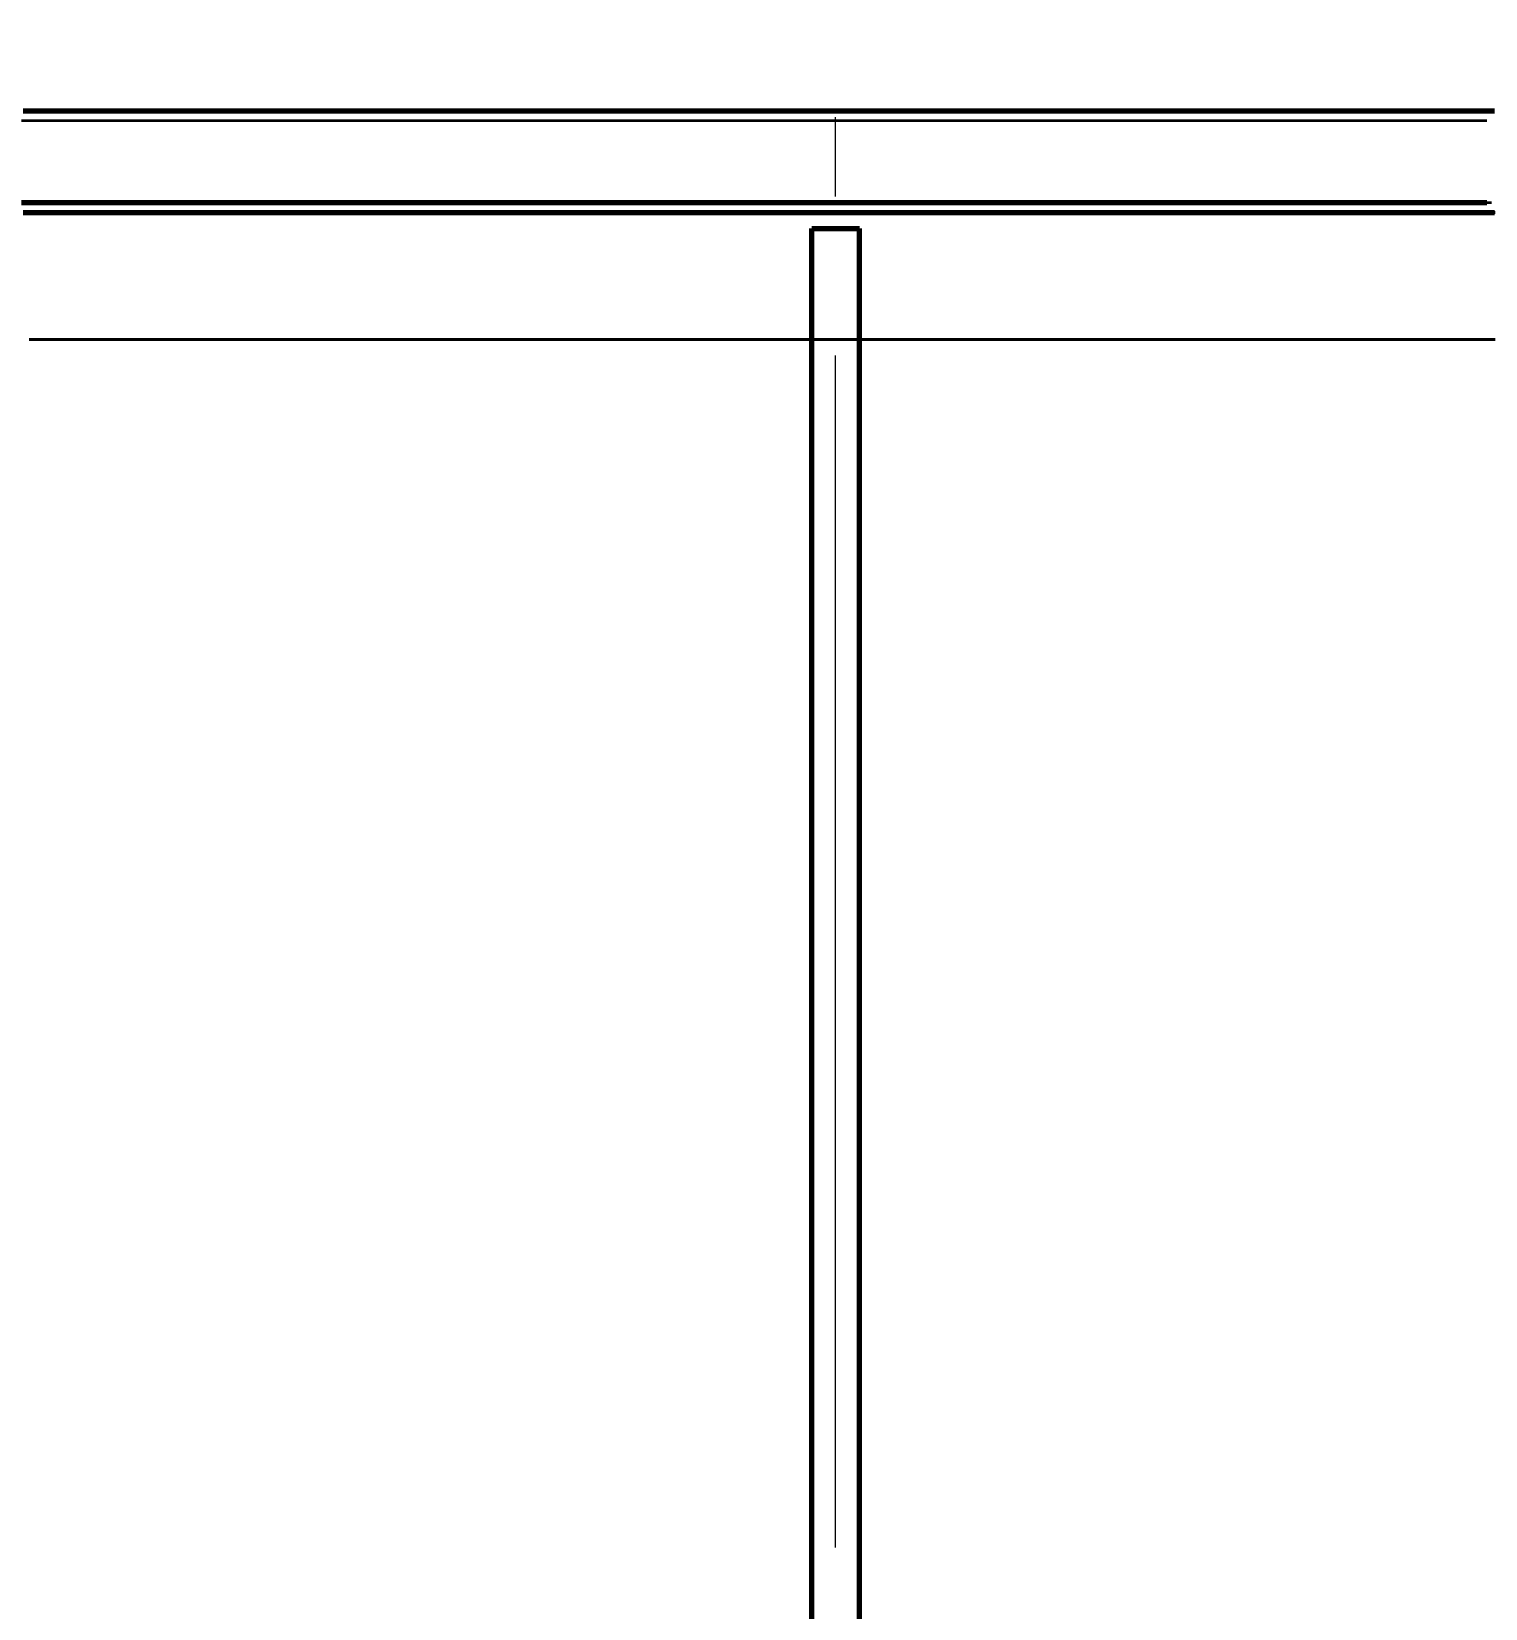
# Model space of a CAD drawing. Header units: millimetres. Extents: x 0 to 1554, y 0 to 420.
# Drawn here: x 112.3 to 130.61, y 273.3 to 293.14 of the extents above; entities that cross this region are included whole.
import ezdxf

# ---------------------------------------------------------------- set-up
doc = ezdxf.new("R2010")
doc.units = ezdxf.units.MM
doc.linetypes.add('IRAM-E-TRAZOS', pattern=[5, 4, -1])
doc.linetypes.add('IRAM-F-TRAZO-PUNTO', pattern=[20, 15, -2, 1, -2])
for name, color, linetype, lineweight in [('01-VISIBLE', 7, 'CONTINUOUS', 70), ('02-OCULTA', 4, 'IRAM-E-TRAZOS', 35), ('03-EJE', 1, 'IRAM-F-TRAZO-PUNTO', 18), ('04-COTA', 3, 'CONTINUOUS', 18)]:
    doc.layers.add(name, color=color, linetype=linetype, lineweight=lineweight)
doc.styles.add('ISO3098', font='isocpeur.ttf')
doc.dimstyles.new('FLAMA-IRAM', dxfattribs={"dimtxt": 3.5, "dimasz": 3.5, "dimexe": 2, "dimexo": 1.5, "dimgap": 1, "dimtad": 1, "dimdec": 1, "dimtxsty": 'ISO3098', "dimblk": 'IRAM_FLECHA', "dimblk1": 'IRAM_FLECHA', "dimblk2": 'IRAM_FLECHA', "dimcen": 2.5, "dimclrd": 256, "dimclre": 256, "dimclrt": 256, "dimazin": 3, "dimtfac": 1, "dimtmove": 0, "dimatfit": 3, "dimlwd": 18, "dimlwe": 18})

# ---------------------------------------------------------------- blocks, each defined once
blk = doc.blocks.new('IRAM_FLECHA')
blk.add_solid([(0, 0), (-1, 0.125), (-1, -0.125)])

msp = doc.modelspace()

# ---------------------------------------------------------------- linework, layer by layer
at = {"layer": '01-VISIBLE'}
for p, q in [((122.125, 192.465), (122.125, 290.665)), ((122.125, 290.665), (122.725, 290.665)), ((122.725, 192.465), (122.725, 290.665))]:
    msp.add_line(p, q, dxfattribs=at)
for points in [[(112.195, 292.145), (112.333, 292.145), (112.471, 292.145), (112.609, 292.145), (112.748, 292.145), (112.886, 292.145), (113.024, 292.145), (113.162, 292.145), (113.3, 292.145), (113.439, 292.145), (113.577, 292.145), (113.715, 292.145), (113.854, 292.145), (113.992, 292.145), (114.13, 292.145), (114.268, 292.145), (114.407, 292.145), (114.545, 292.145), (114.683, 292.145), (114.821, 292.145), (114.96, 292.145), (115.098, 292.145), (115.236, 292.145), (115.374, 292.145), (115.513, 292.145), (115.651, 292.145), (115.789, 292.145), (115.927, 292.145), (116.066, 292.145), (116.204, 292.145), (116.342, 292.145), (116.48, 292.145), (116.619, 292.145), (116.757, 292.145), (116.895, 292.145), (117.033, 292.145), (117.172, 292.145), (117.31, 292.145), (117.448, 292.145), (117.586, 292.145), (117.725, 292.145), (117.863, 292.145), (118.001, 292.145), (118.139, 292.145), (118.278, 292.145), (118.416, 292.145), (118.554, 292.145), (118.692, 292.145), (118.831, 292.145), (118.969, 292.145), (119.107, 292.145), (119.245, 292.145), (119.383, 292.145), (119.522, 292.145), (119.66, 292.145), (119.798, 292.145), (119.936, 292.145), (120.075, 292.145), (120.213, 292.145), (120.351, 292.145), (120.49, 292.145), (120.628, 292.145), (120.766, 292.145), (120.904, 292.145), (121.043, 292.145), (121.181, 292.145), (121.319, 292.145), (121.457, 292.145), (121.596, 292.145), (121.734, 292.145), (121.872, 292.145), (122.01, 292.145), (122.149, 292.145), (122.287, 292.145), (122.425, 292.145), (122.563, 292.145), (122.702, 292.145), (122.84, 292.145), (122.978, 292.145), (123.116, 292.145), (123.255, 292.145), (123.393, 292.145), (123.531, 292.145), (123.669, 292.145), (123.808, 292.145), (123.946, 292.145), (124.084, 292.145), (124.222, 292.145), (124.361, 292.145), (124.499, 292.145), (124.637, 292.145), (124.775, 292.145), (124.913, 292.145), (125.052, 292.145), (125.19, 292.145), (125.328, 292.145), (125.467, 292.145), (125.605, 292.145), (125.743, 292.145), (125.881, 292.145), (126.02, 292.145), (126.158, 292.145), (126.296, 292.145), (126.434, 292.145), (126.573, 292.145), (126.711, 292.145), (126.849, 292.145), (126.987, 292.145), (127.126, 292.145), (127.264, 292.145), (127.402, 292.145), (127.54, 292.145), (127.678, 292.145), (127.817, 292.145), (127.955, 292.145), (128.093, 292.145), (128.232, 292.145), (128.37, 292.145), (128.508, 292.145), (128.646, 292.145), (128.784, 292.145), (128.923, 292.145), (129.061, 292.145), (129.199, 292.145), (129.337, 292.145), (129.476, 292.145), (129.614, 292.145), (129.752, 292.145), (129.891, 292.145), (130.029, 292.145), (130.167, 292.145), (130.305, 292.145), (130.444, 292.145), (130.582, 292.145), (130.72, 292.145)], [(112.176, 290.993), (112.313, 290.993), (112.45, 290.993), (112.586, 290.993), (112.723, 290.993), (112.86, 290.993), (112.996, 290.993), (113.133, 290.993), (113.269, 290.993), (113.406, 290.993), (113.543, 290.993), (113.679, 290.993), (113.816, 290.993), (113.953, 290.993), (114.089, 290.993), (114.226, 290.993), (114.363, 290.993), (114.499, 290.993), (114.636, 290.993), (114.773, 290.993), (114.909, 290.993), (115.046, 290.993), (115.183, 290.993), (115.319, 290.993), (115.456, 290.993), (115.593, 290.993), (115.729, 290.993), (115.866, 290.993), (116.002, 290.993), (116.139, 290.993), (116.276, 290.993), (116.412, 290.993), (116.549, 290.993), (116.686, 290.993), (116.822, 290.993), (116.959, 290.993), (117.096, 290.993), (117.232, 290.993), (117.369, 290.993), (117.506, 290.993), (117.642, 290.993), (117.779, 290.993), (117.916, 290.993), (118.052, 290.993), (118.189, 290.993), (118.326, 290.993), (118.462, 290.993), (118.599, 290.993), (118.735, 290.993), (118.872, 290.993), (119.009, 290.993), (119.145, 290.993), (119.282, 290.993), (119.419, 290.993), (119.555, 290.993), (119.692, 290.993), (119.829, 290.993), (119.965, 290.993), (120.102, 290.993), (120.239, 290.993), (120.375, 290.993), (120.512, 290.993), (120.649, 290.993), (120.785, 290.993), (120.922, 290.993), (121.058, 290.993), (121.195, 290.993), (121.332, 290.993), (121.468, 290.993), (121.605, 290.993), (121.742, 290.993), (121.878, 290.993), (122.015, 290.993), (122.152, 290.993), (122.288, 290.993), (122.425, 290.993), (122.562, 290.993), (122.698, 290.993), (122.835, 290.993), (122.972, 290.993), (123.108, 290.993), (123.245, 290.993), (123.382, 290.993), (123.518, 290.993), (123.655, 290.993), (123.791, 290.993), (123.928, 290.993), (124.065, 290.993), (124.201, 290.993), (124.338, 290.993), (124.475, 290.993), (124.611, 290.993), (124.748, 290.993), (124.885, 290.993), (125.021, 290.993), (125.158, 290.993), (125.295, 290.993), (125.431, 290.993), (125.568, 290.993), (125.705, 290.993), (125.841, 290.993), (125.978, 290.993), (126.115, 290.993), (126.251, 290.993), (126.388, 290.993), (126.525, 290.993), (126.661, 290.993), (126.798, 290.993), (126.934, 290.993), (127.071, 290.993), (127.208, 290.993), (127.344, 290.993), (127.481, 290.993), (127.618, 290.993), (127.754, 290.993), (127.891, 290.993), (128.028, 290.993), (128.164, 290.993), (128.301, 290.993), (128.438, 290.993), (128.574, 290.993), (128.711, 290.993), (128.848, 290.993), (128.984, 290.993), (129.121, 290.993), (129.257, 290.993), (129.394, 290.993), (129.531, 290.993), (129.667, 290.993), (129.804, 290.993), (129.941, 290.993), (130.077, 290.993), (130.214, 290.993), (130.351, 290.993), (130.487, 290.993), (130.624, 290.993)], [(112.195, 290.865), (112.333, 290.865), (112.471, 290.865), (112.609, 290.865), (112.748, 290.865), (112.886, 290.865), (113.024, 290.865), (113.162, 290.865), (113.3, 290.865), (113.439, 290.865), (113.577, 290.865), (113.715, 290.865), (113.854, 290.865), (113.992, 290.865), (114.13, 290.865), (114.268, 290.865), (114.407, 290.865), (114.545, 290.865), (114.683, 290.865), (114.821, 290.865), (114.96, 290.865), (115.098, 290.865), (115.236, 290.865), (115.374, 290.865), (115.513, 290.865), (115.651, 290.865), (115.789, 290.865), (115.927, 290.865), (116.066, 290.865), (116.204, 290.865), (116.342, 290.865), (116.48, 290.865), (116.619, 290.865), (116.757, 290.865), (116.895, 290.865), (117.033, 290.865), (117.172, 290.865), (117.31, 290.865), (117.448, 290.865), (117.586, 290.865), (117.725, 290.865), (117.863, 290.865), (118.001, 290.865), (118.139, 290.865), (118.278, 290.865), (118.416, 290.865), (118.554, 290.865), (118.692, 290.865), (118.831, 290.865), (118.969, 290.865), (119.107, 290.865), (119.245, 290.865), (119.383, 290.865), (119.522, 290.865), (119.66, 290.865), (119.798, 290.865), (119.936, 290.865), (120.075, 290.865), (120.213, 290.865), (120.351, 290.865), (120.49, 290.865), (120.628, 290.865), (120.766, 290.865), (120.904, 290.865), (121.043, 290.865), (121.181, 290.865), (121.319, 290.865), (121.457, 290.865), (121.596, 290.865), (121.734, 290.865), (121.872, 290.865), (122.01, 290.865), (122.149, 290.865), (122.287, 290.865), (122.425, 290.865), (122.563, 290.865), (122.702, 290.865), (122.84, 290.865), (122.978, 290.865), (123.116, 290.865), (123.255, 290.865), (123.393, 290.865), (123.531, 290.865), (123.669, 290.865), (123.808, 290.865), (123.946, 290.865), (124.084, 290.865), (124.222, 290.865), (124.361, 290.865), (124.499, 290.865), (124.637, 290.865), (124.775, 290.865), (124.913, 290.865), (125.052, 290.865), (125.19, 290.865), (125.328, 290.865), (125.467, 290.865), (125.605, 290.865), (125.743, 290.865), (125.881, 290.865), (126.02, 290.865), (126.158, 290.865), (126.296, 290.865), (126.434, 290.865), (126.573, 290.865), (126.711, 290.865), (126.849, 290.865), (126.987, 290.865), (127.126, 290.865), (127.264, 290.865), (127.402, 290.865), (127.54, 290.865), (127.678, 290.865), (127.817, 290.865), (127.955, 290.865), (128.093, 290.865), (128.232, 290.865), (128.37, 290.865), (128.508, 290.865), (128.646, 290.865), (128.784, 290.865), (128.923, 290.865), (129.061, 290.865), (129.199, 290.865), (129.337, 290.865), (129.476, 290.865), (129.614, 290.865), (129.752, 290.865), (129.891, 290.865), (130.029, 290.865), (130.167, 290.865), (130.305, 290.865), (130.444, 290.865), (130.582, 290.865), (130.72, 290.865)]]:
    msp.add_lwpolyline(points, dxfattribs=at)
at = {"layer": '02-OCULTA'}
for p, q in [((122.125, 192.465), (122.125, 290.665)), ((122.125, 290.665), (122.725, 290.665)), ((122.725, 192.465), (122.725, 290.665))]:
    msp.add_line(p, q, dxfattribs=at)
for points in [[(130.72, 292.145), (130.582, 292.145), (130.444, 292.145), (130.305, 292.145), (130.167, 292.145), (130.029, 292.145), (129.891, 292.145), (129.752, 292.145), (129.614, 292.145), (129.476, 292.145), (129.337, 292.145), (129.199, 292.145), (129.061, 292.145), (128.923, 292.145), (128.784, 292.145), (128.646, 292.145), (128.508, 292.145), (128.37, 292.145), (128.232, 292.145), (128.093, 292.145), (127.955, 292.145), (127.817, 292.145), (127.678, 292.145), (127.54, 292.145), (127.402, 292.145), (127.264, 292.145), (127.126, 292.145), (126.987, 292.145), (126.849, 292.145), (126.711, 292.145), (126.573, 292.145), (126.434, 292.145), (126.296, 292.145), (126.158, 292.145), (126.02, 292.145), (125.881, 292.145), (125.743, 292.145), (125.605, 292.145), (125.467, 292.145), (125.328, 292.145), (125.19, 292.145), (125.052, 292.145), (124.913, 292.145), (124.775, 292.145), (124.637, 292.145), (124.499, 292.145), (124.361, 292.145), (124.222, 292.145), (124.084, 292.145), (123.946, 292.145), (123.808, 292.145), (123.669, 292.145), (123.531, 292.145), (123.393, 292.145), (123.255, 292.145), (123.116, 292.145), (122.978, 292.145), (122.84, 292.145), (122.702, 292.145), (122.563, 292.145), (122.425, 292.145), (122.287, 292.145), (122.149, 292.145), (122.01, 292.145), (121.872, 292.145), (121.734, 292.145), (121.596, 292.145), (121.457, 292.145), (121.319, 292.145), (121.181, 292.145), (121.043, 292.145), (120.904, 292.145), (120.766, 292.145), (120.628, 292.145), (120.49, 292.145), (120.351, 292.145), (120.213, 292.145), (120.075, 292.145), (119.936, 292.145), (119.798, 292.145), (119.66, 292.145), (119.522, 292.145), (119.383, 292.145), (119.245, 292.145), (119.107, 292.145), (118.969, 292.145), (118.831, 292.145), (118.692, 292.145), (118.554, 292.145), (118.416, 292.145), (118.278, 292.145), (118.139, 292.145), (118.001, 292.145), (117.863, 292.145), (117.725, 292.145), (117.586, 292.145), (117.448, 292.145), (117.31, 292.145), (117.172, 292.145), (117.033, 292.145), (116.895, 292.145), (116.757, 292.145), (116.619, 292.145), (116.48, 292.145), (116.342, 292.145), (116.204, 292.145), (116.066, 292.145), (115.927, 292.145), (115.789, 292.145), (115.651, 292.145), (115.513, 292.145), (115.374, 292.145), (115.236, 292.145), (115.098, 292.145), (114.96, 292.145), (114.821, 292.145), (114.683, 292.145), (114.545, 292.145), (114.407, 292.145), (114.268, 292.145), (114.13, 292.145), (113.992, 292.145), (113.854, 292.145), (113.715, 292.145), (113.577, 292.145), (113.439, 292.145), (113.3, 292.145), (113.162, 292.145), (113.024, 292.145), (112.886, 292.145), (112.748, 292.145), (112.609, 292.145), (112.471, 292.145), (112.333, 292.145), (112.195, 292.145)], [(130.663, 292.145), (130.528, 292.145), (130.393, 292.145), (130.258, 292.145), (130.123, 292.145), (129.988, 292.145), (129.853, 292.145), (129.718, 292.145), (129.583, 292.145), (129.448, 292.145), (129.313, 292.145), (129.178, 292.145), (129.042, 292.145), (128.907, 292.145), (128.772, 292.145), (128.637, 292.145), (128.502, 292.145), (128.367, 292.145), (128.232, 292.145), (128.097, 292.145), (127.962, 292.145), (127.827, 292.145), (127.692, 292.145), (127.557, 292.145), (127.422, 292.145), (127.287, 292.145), (127.152, 292.145), (127.017, 292.145), (126.882, 292.145), (126.747, 292.145), (126.612, 292.145), (126.477, 292.145), (126.341, 292.145), (126.206, 292.145), (126.071, 292.145), (125.936, 292.145), (125.801, 292.145), (125.666, 292.145), (125.531, 292.145), (125.396, 292.145), (125.261, 292.145), (125.126, 292.145), (124.991, 292.145), (124.856, 292.145), (124.721, 292.145), (124.586, 292.145), (124.451, 292.145), (124.316, 292.145), (124.181, 292.145), (124.046, 292.145), (123.911, 292.145), (123.776, 292.145), (123.64, 292.145), (123.505, 292.145), (123.37, 292.145), (123.235, 292.145), (123.1, 292.145), (122.965, 292.145), (122.83, 292.145), (122.695, 292.145), (122.56, 292.145), (122.425, 292.145), (122.29, 292.145), (122.155, 292.145), (122.02, 292.145), (121.885, 292.145), (121.75, 292.145), (121.615, 292.145), (121.48, 292.145), (121.345, 292.145), (121.21, 292.145), (121.075, 292.145), (120.939, 292.145), (120.804, 292.145), (120.669, 292.145), (120.534, 292.145), (120.399, 292.145), (120.264, 292.145), (120.129, 292.145), (119.994, 292.145), (119.859, 292.145), (119.724, 292.145), (119.589, 292.145), (119.454, 292.145), (119.319, 292.145), (119.184, 292.145), (119.049, 292.145), (118.914, 292.145), (118.779, 292.145), (118.644, 292.145), (118.509, 292.145), (118.374, 292.145), (118.238, 292.145), (118.103, 292.145), (117.968, 292.145), (117.833, 292.145), (117.698, 292.145), (117.563, 292.145), (117.428, 292.145), (117.293, 292.145), (117.158, 292.145), (117.023, 292.145), (116.888, 292.145), (116.753, 292.145), (116.618, 292.145), (116.483, 292.145), (116.348, 292.145), (116.213, 292.145), (116.078, 292.145), (115.943, 292.145), (115.808, 292.145), (115.673, 292.145), (115.537, 292.145), (115.402, 292.145), (115.267, 292.145), (115.132, 292.145), (114.997, 292.145), (114.862, 292.145), (114.727, 292.145), (114.592, 292.145), (114.457, 292.145), (114.322, 292.145), (114.187, 292.145), (114.052, 292.145), (113.917, 292.145), (113.782, 292.145), (113.647, 292.145), (113.512, 292.145), (113.377, 292.145), (113.242, 292.145), (113.107, 292.145), (112.972, 292.145), (112.836, 292.145), (112.701, 292.145), (112.566, 292.145), (112.431, 292.145), (112.296, 292.145)], [(112.296, 292.145), (112.431, 292.145), (112.566, 292.145), (112.701, 292.145), (112.836, 292.145), (112.972, 292.145), (113.107, 292.145), (113.242, 292.145), (113.377, 292.145), (113.512, 292.145), (113.647, 292.145), (113.782, 292.145), (113.917, 292.145), (114.052, 292.145), (114.187, 292.145), (114.322, 292.145), (114.457, 292.145), (114.592, 292.145), (114.727, 292.145), (114.862, 292.145), (114.997, 292.145), (115.132, 292.145), (115.267, 292.145), (115.402, 292.145), (115.537, 292.145), (115.673, 292.145), (115.808, 292.145), (115.943, 292.145), (116.078, 292.145), (116.213, 292.145), (116.348, 292.145), (116.483, 292.145), (116.618, 292.145), (116.753, 292.145), (116.888, 292.145), (117.023, 292.145), (117.158, 292.145), (117.293, 292.145), (117.428, 292.145), (117.563, 292.145), (117.698, 292.145), (117.833, 292.145), (117.968, 292.145), (118.103, 292.145), (118.238, 292.145), (118.374, 292.145), (118.509, 292.145), (118.644, 292.145), (118.779, 292.145), (118.914, 292.145), (119.049, 292.145), (119.184, 292.145), (119.319, 292.145), (119.454, 292.145), (119.589, 292.145), (119.724, 292.145), (119.859, 292.145), (119.994, 292.145), (120.129, 292.145), (120.264, 292.145), (120.399, 292.145), (120.534, 292.145), (120.669, 292.145), (120.804, 292.145), (120.939, 292.145), (121.075, 292.145), (121.21, 292.145), (121.345, 292.145), (121.48, 292.145), (121.615, 292.145), (121.75, 292.145), (121.885, 292.145), (122.02, 292.145), (122.155, 292.145), (122.29, 292.145), (122.425, 292.145), (122.56, 292.145), (122.695, 292.145), (122.83, 292.145), (122.965, 292.145), (123.1, 292.145), (123.235, 292.145), (123.37, 292.145), (123.505, 292.145), (123.64, 292.145), (123.776, 292.145), (123.911, 292.145), (124.046, 292.145), (124.181, 292.145), (124.316, 292.145), (124.451, 292.145), (124.586, 292.145), (124.721, 292.145), (124.856, 292.145), (124.991, 292.145), (125.126, 292.145), (125.261, 292.145), (125.396, 292.145), (125.531, 292.145), (125.666, 292.145), (125.801, 292.145), (125.936, 292.145), (126.071, 292.145), (126.206, 292.145), (126.341, 292.145), (126.477, 292.145), (126.612, 292.145), (126.747, 292.145), (126.882, 292.145), (127.017, 292.145), (127.152, 292.145), (127.287, 292.145), (127.422, 292.145), (127.557, 292.145), (127.692, 292.145), (127.827, 292.145), (127.962, 292.145), (128.097, 292.145), (128.232, 292.145), (128.367, 292.145), (128.502, 292.145), (128.637, 292.145), (128.772, 292.145), (128.907, 292.145), (129.042, 292.145), (129.178, 292.145), (129.313, 292.145), (129.448, 292.145), (129.583, 292.145), (129.718, 292.145), (129.853, 292.145), (129.988, 292.145), (130.123, 292.145), (130.258, 292.145), (130.393, 292.145), (130.528, 292.145), (130.663, 292.145)], [(130.624, 292.017), (130.487, 292.017), (130.351, 292.017), (130.214, 292.017), (130.077, 292.017), (129.941, 292.017), (129.804, 292.017), (129.667, 292.017), (129.531, 292.017), (129.394, 292.017), (129.257, 292.017), (129.121, 292.017), (128.984, 292.017), (128.848, 292.017), (128.711, 292.017), (128.574, 292.017), (128.438, 292.017), (128.301, 292.017), (128.164, 292.017), (128.028, 292.017), (127.891, 292.017), (127.754, 292.017), (127.618, 292.017), (127.481, 292.017), (127.344, 292.017), (127.208, 292.017), (127.071, 292.017), (126.934, 292.017), (126.798, 292.017), (126.661, 292.017), (126.525, 292.017), (126.388, 292.017), (126.251, 292.017), (126.115, 292.017), (125.978, 292.017), (125.841, 292.017), (125.705, 292.017), (125.568, 292.017), (125.431, 292.017), (125.295, 292.017), (125.158, 292.017), (125.021, 292.017), (124.885, 292.017), (124.748, 292.017), (124.611, 292.017), (124.475, 292.017), (124.338, 292.017), (124.201, 292.017), (124.065, 292.017), (123.928, 292.017), (123.791, 292.017), (123.655, 292.017), (123.518, 292.017), (123.382, 292.017), (123.245, 292.017), (123.108, 292.017), (122.972, 292.017), (122.835, 292.017), (122.698, 292.017), (122.562, 292.017), (122.425, 292.017), (122.288, 292.017), (122.152, 292.017), (122.015, 292.017), (121.878, 292.017), (121.742, 292.017), (121.605, 292.017), (121.468, 292.017), (121.332, 292.017), (121.195, 292.017), (121.058, 292.017), (120.922, 292.017), (120.785, 292.017), (120.649, 292.017), (120.512, 292.017), (120.375, 292.017), (120.239, 292.017), (120.102, 292.017), (119.965, 292.017), (119.829, 292.017), (119.692, 292.017), (119.555, 292.017), (119.419, 292.017), (119.282, 292.017), (119.145, 292.017), (119.009, 292.017), (118.872, 292.017), (118.735, 292.017), (118.599, 292.017), (118.462, 292.017), (118.326, 292.017), (118.189, 292.017), (118.052, 292.017), (117.916, 292.017), (117.779, 292.017), (117.642, 292.017), (117.506, 292.017), (117.369, 292.017), (117.232, 292.017), (117.096, 292.017), (116.959, 292.017), (116.822, 292.017), (116.686, 292.017), (116.549, 292.017), (116.412, 292.017), (116.276, 292.017), (116.139, 292.017), (116.002, 292.017), (115.866, 292.017), (115.729, 292.017), (115.593, 292.017), (115.456, 292.017), (115.319, 292.017), (115.183, 292.017), (115.046, 292.017), (114.909, 292.017), (114.773, 292.017), (114.636, 292.017), (114.499, 292.017), (114.363, 292.017), (114.226, 292.017), (114.089, 292.017), (113.953, 292.017), (113.816, 292.017), (113.679, 292.017), (113.543, 292.017), (113.406, 292.017), (113.269, 292.017), (113.133, 292.017), (112.996, 292.017), (112.86, 292.017), (112.723, 292.017), (112.586, 292.017), (112.45, 292.017), (112.313, 292.017), (112.176, 292.017)], [(130.624, 292.017), (130.487, 292.017), (130.351, 292.017), (130.214, 292.017), (130.077, 292.017), (129.941, 292.017), (129.804, 292.017), (129.667, 292.017), (129.531, 292.017), (129.394, 292.017), (129.257, 292.017), (129.121, 292.017), (128.984, 292.017), (128.848, 292.017), (128.711, 292.017), (128.574, 292.017), (128.438, 292.017), (128.301, 292.017), (128.164, 292.017), (128.028, 292.017), (127.891, 292.017), (127.754, 292.017), (127.618, 292.017), (127.481, 292.017), (127.344, 292.017), (127.208, 292.017), (127.071, 292.017), (126.934, 292.017), (126.798, 292.017), (126.661, 292.017), (126.525, 292.017), (126.388, 292.017), (126.251, 292.017), (126.115, 292.017), (125.978, 292.017), (125.841, 292.017), (125.705, 292.017), (125.568, 292.017), (125.431, 292.017), (125.295, 292.017), (125.158, 292.017), (125.021, 292.017), (124.885, 292.017), (124.748, 292.017), (124.611, 292.017), (124.475, 292.017), (124.338, 292.017), (124.201, 292.017), (124.065, 292.017), (123.928, 292.017), (123.791, 292.017), (123.655, 292.017), (123.518, 292.017), (123.382, 292.017), (123.245, 292.017), (123.108, 292.017), (122.972, 292.017), (122.835, 292.017), (122.698, 292.017), (122.562, 292.017), (122.425, 292.017), (122.288, 292.017), (122.152, 292.017), (122.015, 292.017), (121.878, 292.017), (121.742, 292.017), (121.605, 292.017), (121.468, 292.017), (121.332, 292.017), (121.195, 292.017), (121.058, 292.017), (120.922, 292.017), (120.785, 292.017), (120.649, 292.017), (120.512, 292.017), (120.375, 292.017), (120.239, 292.017), (120.102, 292.017), (119.965, 292.017), (119.829, 292.017), (119.692, 292.017), (119.555, 292.017), (119.419, 292.017), (119.282, 292.017), (119.145, 292.017), (119.009, 292.017), (118.872, 292.017), (118.735, 292.017), (118.599, 292.017), (118.462, 292.017), (118.326, 292.017), (118.189, 292.017), (118.052, 292.017), (117.916, 292.017), (117.779, 292.017), (117.642, 292.017), (117.506, 292.017), (117.369, 292.017), (117.232, 292.017), (117.096, 292.017), (116.959, 292.017), (116.822, 292.017), (116.686, 292.017), (116.549, 292.017), (116.412, 292.017), (116.276, 292.017), (116.139, 292.017), (116.002, 292.017), (115.866, 292.017), (115.729, 292.017), (115.593, 292.017), (115.456, 292.017), (115.319, 292.017), (115.183, 292.017), (115.046, 292.017), (114.909, 292.017), (114.773, 292.017), (114.636, 292.017), (114.499, 292.017), (114.363, 292.017), (114.226, 292.017), (114.089, 292.017), (113.953, 292.017), (113.816, 292.017), (113.679, 292.017), (113.543, 292.017), (113.406, 292.017), (113.269, 292.017), (113.133, 292.017), (112.996, 292.017), (112.86, 292.017), (112.723, 292.017), (112.586, 292.017), (112.45, 292.017), (112.313, 292.017), (112.176, 292.017)], [(112.272, 290.993), (112.408, 290.993), (112.543, 290.993), (112.678, 290.993), (112.814, 290.993), (112.949, 290.993), (113.084, 290.993), (113.22, 290.993), (113.355, 290.993), (113.491, 290.993), (113.626, 290.993), (113.761, 290.993), (113.897, 290.993), (114.032, 290.993), (114.167, 290.993), (114.303, 290.993), (114.438, 290.993), (114.574, 290.993), (114.709, 290.993), (114.844, 290.993), (114.98, 290.993), (115.115, 290.993), (115.25, 290.993), (115.386, 290.993), (115.521, 290.993), (115.657, 290.993), (115.792, 290.993), (115.927, 290.993), (116.063, 290.993), (116.198, 290.993), (116.333, 290.993), (116.469, 290.993), (116.604, 290.993), (116.739, 290.993), (116.875, 290.993), (117.01, 290.993), (117.146, 290.993), (117.281, 290.993), (117.416, 290.993), (117.552, 290.993), (117.687, 290.993), (117.822, 290.993), (117.958, 290.993), (118.093, 290.993), (118.229, 290.993), (118.364, 290.993), (118.499, 290.993), (118.635, 290.993), (118.77, 290.993), (118.905, 290.993), (119.041, 290.993), (119.176, 290.993), (119.311, 290.993), (119.447, 290.993), (119.582, 290.993), (119.718, 290.993), (119.853, 290.993), (119.988, 290.993), (120.124, 290.993), (120.259, 290.993), (120.394, 290.993), (120.53, 290.993), (120.665, 290.993), (120.801, 290.993), (120.936, 290.993), (121.071, 290.993), (121.207, 290.993), (121.342, 290.993), (121.477, 290.993), (121.613, 290.993), (121.748, 290.993), (121.884, 290.993), (122.019, 290.993), (122.154, 290.993), (122.29, 290.993), (122.425, 290.993), (122.56, 290.993), (122.696, 290.993), (122.831, 290.993), (122.966, 290.993), (123.102, 290.993), (123.237, 290.993), (123.373, 290.993), (123.508, 290.993), (123.643, 290.993), (123.779, 290.993), (123.914, 290.993), (124.049, 290.993), (124.185, 290.993), (124.32, 290.993), (124.456, 290.993), (124.591, 290.993), (124.726, 290.993), (124.862, 290.993), (124.997, 290.993), (125.132, 290.993), (125.268, 290.993), (125.403, 290.993), (125.539, 290.993), (125.674, 290.993), (125.809, 290.993), (125.945, 290.993), (126.08, 290.993), (126.215, 290.993), (126.351, 290.993), (126.486, 290.993), (126.621, 290.993), (126.757, 290.993), (126.892, 290.993), (127.028, 290.993), (127.163, 290.993), (127.298, 290.993), (127.434, 290.993), (127.569, 290.993), (127.704, 290.993), (127.84, 290.993), (127.975, 290.993), (128.111, 290.993), (128.246, 290.993), (128.381, 290.993), (128.517, 290.993), (128.652, 290.993), (128.787, 290.993), (128.923, 290.993), (129.058, 290.993), (129.194, 290.993), (129.329, 290.993), (129.464, 290.993), (129.6, 290.993), (129.735, 290.993), (129.87, 290.993), (130.006, 290.993), (130.141, 290.993), (130.276, 290.993), (130.412, 290.993), (130.547, 290.993), (130.683, 290.993)], [(130.72, 290.865), (130.582, 290.865), (130.444, 290.865), (130.305, 290.865), (130.167, 290.865), (130.029, 290.865), (129.891, 290.865), (129.752, 290.865), (129.614, 290.865), (129.476, 290.865), (129.337, 290.865), (129.199, 290.865), (129.061, 290.865), (128.923, 290.865), (128.784, 290.865), (128.646, 290.865), (128.508, 290.865), (128.37, 290.865), (128.232, 290.865), (128.093, 290.865), (127.955, 290.865), (127.817, 290.865), (127.678, 290.865), (127.54, 290.865), (127.402, 290.865), (127.264, 290.865), (127.126, 290.865), (126.987, 290.865), (126.849, 290.865), (126.711, 290.865), (126.573, 290.865), (126.434, 290.865), (126.296, 290.865), (126.158, 290.865), (126.02, 290.865), (125.881, 290.865), (125.743, 290.865), (125.605, 290.865), (125.467, 290.865), (125.328, 290.865), (125.19, 290.865), (125.052, 290.865), (124.913, 290.865), (124.775, 290.865), (124.637, 290.865), (124.499, 290.865), (124.361, 290.865), (124.222, 290.865), (124.084, 290.865), (123.946, 290.865), (123.808, 290.865), (123.669, 290.865), (123.531, 290.865), (123.393, 290.865), (123.255, 290.865), (123.116, 290.865), (122.978, 290.865), (122.84, 290.865), (122.702, 290.865), (122.563, 290.865), (122.425, 290.865), (122.287, 290.865), (122.149, 290.865), (122.01, 290.865), (121.872, 290.865), (121.734, 290.865), (121.596, 290.865), (121.457, 290.865), (121.319, 290.865), (121.181, 290.865), (121.043, 290.865), (120.904, 290.865), (120.766, 290.865), (120.628, 290.865), (120.49, 290.865), (120.351, 290.865), (120.213, 290.865), (120.075, 290.865), (119.936, 290.865), (119.798, 290.865), (119.66, 290.865), (119.522, 290.865), (119.383, 290.865), (119.245, 290.865), (119.107, 290.865), (118.969, 290.865), (118.831, 290.865), (118.692, 290.865), (118.554, 290.865), (118.416, 290.865), (118.278, 290.865), (118.139, 290.865), (118.001, 290.865), (117.863, 290.865), (117.725, 290.865), (117.586, 290.865), (117.448, 290.865), (117.31, 290.865), (117.172, 290.865), (117.033, 290.865), (116.895, 290.865), (116.757, 290.865), (116.619, 290.865), (116.48, 290.865), (116.342, 290.865), (116.204, 290.865), (116.066, 290.865), (115.927, 290.865), (115.789, 290.865), (115.651, 290.865), (115.513, 290.865), (115.374, 290.865), (115.236, 290.865), (115.098, 290.865), (114.96, 290.865), (114.821, 290.865), (114.683, 290.865), (114.545, 290.865), (114.407, 290.865), (114.268, 290.865), (114.13, 290.865), (113.992, 290.865), (113.854, 290.865), (113.715, 290.865), (113.577, 290.865), (113.439, 290.865), (113.3, 290.865), (113.162, 290.865), (113.024, 290.865), (112.886, 290.865), (112.748, 290.865), (112.609, 290.865), (112.471, 290.865), (112.333, 290.865), (112.195, 290.865)], [(130.732, 290.865), (130.6, 290.865), (130.468, 290.865), (130.336, 290.865), (130.204, 290.865), (130.072, 290.865), (129.94, 290.865), (129.809, 290.865), (129.677, 290.865), (129.545, 290.865), (129.413, 290.865), (129.281, 290.865), (129.149, 290.865), (129.018, 290.865), (128.886, 290.865), (128.754, 290.865), (128.622, 290.865), (128.49, 290.865), (128.358, 290.865), (128.226, 290.865), (128.095, 290.865), (127.963, 290.865), (127.831, 290.865), (127.699, 290.865), (127.567, 290.865), (127.435, 290.865), (127.303, 290.865), (127.172, 290.865), (127.04, 290.865), (126.908, 290.865), (126.776, 290.865), (126.644, 290.865), (126.512, 290.865), (126.381, 290.865), (126.249, 290.865), (126.117, 290.865), (125.985, 290.865), (125.853, 290.865), (125.721, 290.865), (125.589, 290.865), (125.458, 290.865), (125.326, 290.865), (125.194, 290.865), (125.062, 290.865), (124.93, 290.865), (124.798, 290.865), (124.666, 290.865), (124.535, 290.865), (124.403, 290.865), (124.271, 290.865), (124.139, 290.865), (124.007, 290.865), (123.875, 290.865), (123.744, 290.865), (123.612, 290.865), (123.48, 290.865), (123.348, 290.865), (123.216, 290.865), (123.084, 290.865), (122.952, 290.865), (122.821, 290.865), (122.689, 290.865), (122.557, 290.865), (122.425, 290.865), (122.293, 290.865), (122.161, 290.865), (122.029, 290.865), (121.898, 290.865), (121.766, 290.865), (121.634, 290.865), (121.502, 290.865), (121.37, 290.865), (121.238, 290.865), (121.107, 290.865), (120.975, 290.865), (120.843, 290.865), (120.711, 290.865), (120.579, 290.865), (120.447, 290.865), (120.315, 290.865), (120.184, 290.865), (120.052, 290.865), (119.92, 290.865), (119.788, 290.865), (119.656, 290.865), (119.524, 290.865), (119.392, 290.865), (119.261, 290.865), (119.129, 290.865), (118.997, 290.865), (118.865, 290.865), (118.733, 290.865), (118.601, 290.865), (118.47, 290.865), (118.338, 290.865), (118.206, 290.865), (118.074, 290.865), (117.942, 290.865), (117.81, 290.865), (117.678, 290.865), (117.547, 290.865), (117.415, 290.865), (117.283, 290.865), (117.151, 290.865), (117.019, 290.865), (116.887, 290.865), (116.755, 290.865), (116.624, 290.865), (116.492, 290.865), (116.36, 290.865), (116.228, 290.865), (116.096, 290.865), (115.964, 290.865), (115.832, 290.865), (115.701, 290.865), (115.569, 290.865), (115.437, 290.865), (115.305, 290.865), (115.173, 290.865), (115.041, 290.865), (114.91, 290.865), (114.778, 290.865), (114.646, 290.865), (114.514, 290.865), (114.382, 290.865), (114.25, 290.865), (114.118, 290.865), (113.987, 290.865), (113.855, 290.865), (113.723, 290.865), (113.591, 290.865), (113.459, 290.865), (113.327, 290.865), (113.196, 290.865), (113.064, 290.865), (112.932, 290.865), (112.8, 290.865), (112.668, 290.865), (112.536, 290.865), (112.404, 290.865), (112.273, 290.865)], [(112.273, 290.865), (112.404, 290.865), (112.536, 290.865), (112.668, 290.865), (112.8, 290.865), (112.932, 290.865), (113.064, 290.865), (113.196, 290.865), (113.327, 290.865), (113.459, 290.865), (113.591, 290.865), (113.723, 290.865), (113.855, 290.865), (113.987, 290.865), (114.118, 290.865), (114.25, 290.865), (114.382, 290.865), (114.514, 290.865), (114.646, 290.865), (114.778, 290.865), (114.91, 290.865), (115.041, 290.865), (115.173, 290.865), (115.305, 290.865), (115.437, 290.865), (115.569, 290.865), (115.701, 290.865), (115.832, 290.865), (115.964, 290.865), (116.096, 290.865), (116.228, 290.865), (116.36, 290.865), (116.492, 290.865), (116.624, 290.865), (116.755, 290.865), (116.887, 290.865), (117.019, 290.865), (117.151, 290.865), (117.283, 290.865), (117.415, 290.865), (117.547, 290.865), (117.678, 290.865), (117.81, 290.865), (117.942, 290.865), (118.074, 290.865), (118.206, 290.865), (118.338, 290.865), (118.47, 290.865), (118.601, 290.865), (118.733, 290.865), (118.865, 290.865), (118.997, 290.865), (119.129, 290.865), (119.261, 290.865), (119.392, 290.865), (119.524, 290.865), (119.656, 290.865), (119.788, 290.865), (119.92, 290.865), (120.052, 290.865), (120.184, 290.865), (120.315, 290.865), (120.447, 290.865), (120.579, 290.865), (120.711, 290.865), (120.843, 290.865), (120.975, 290.865), (121.107, 290.865), (121.238, 290.865), (121.37, 290.865), (121.502, 290.865), (121.634, 290.865), (121.766, 290.865), (121.898, 290.865), (122.029, 290.865), (122.161, 290.865), (122.293, 290.865), (122.425, 290.865), (122.557, 290.865), (122.689, 290.865), (122.821, 290.865), (122.952, 290.865), (123.084, 290.865), (123.216, 290.865), (123.348, 290.865), (123.48, 290.865), (123.612, 290.865), (123.744, 290.865), (123.875, 290.865), (124.007, 290.865), (124.139, 290.865), (124.271, 290.865), (124.403, 290.865), (124.535, 290.865), (124.666, 290.865), (124.798, 290.865), (124.93, 290.865), (125.062, 290.865), (125.194, 290.865), (125.326, 290.865), (125.458, 290.865), (125.589, 290.865), (125.721, 290.865), (125.853, 290.865), (125.985, 290.865), (126.117, 290.865), (126.249, 290.865), (126.381, 290.865), (126.512, 290.865), (126.644, 290.865), (126.776, 290.865), (126.908, 290.865), (127.04, 290.865), (127.172, 290.865), (127.303, 290.865), (127.435, 290.865), (127.567, 290.865), (127.699, 290.865), (127.831, 290.865), (127.963, 290.865), (128.095, 290.865), (128.226, 290.865), (128.358, 290.865), (128.49, 290.865), (128.622, 290.865), (128.754, 290.865), (128.886, 290.865), (129.018, 290.865), (129.149, 290.865), (129.281, 290.865), (129.413, 290.865), (129.545, 290.865), (129.677, 290.865), (129.809, 290.865), (129.94, 290.865), (130.072, 290.865), (130.204, 290.865), (130.336, 290.865), (130.468, 290.865), (130.6, 290.865), (130.732, 290.865)], [(130.663, 290.865), (130.528, 290.865), (130.393, 290.865), (130.258, 290.865), (130.123, 290.865), (129.988, 290.865), (129.853, 290.865), (129.718, 290.865), (129.583, 290.865), (129.448, 290.865), (129.313, 290.865), (129.178, 290.865), (129.042, 290.865), (128.907, 290.865), (128.772, 290.865), (128.637, 290.865), (128.502, 290.865), (128.367, 290.865), (128.232, 290.865), (128.097, 290.865), (127.962, 290.865), (127.827, 290.865), (127.692, 290.865), (127.557, 290.865), (127.422, 290.865), (127.287, 290.865), (127.152, 290.865), (127.017, 290.865), (126.882, 290.865), (126.747, 290.865), (126.612, 290.865), (126.477, 290.865), (126.341, 290.865), (126.206, 290.865), (126.071, 290.865), (125.936, 290.865), (125.801, 290.865), (125.666, 290.865), (125.531, 290.865), (125.396, 290.865), (125.261, 290.865), (125.126, 290.865), (124.991, 290.865), (124.856, 290.865), (124.721, 290.865), (124.586, 290.865), (124.451, 290.865), (124.316, 290.865), (124.181, 290.865), (124.046, 290.865), (123.911, 290.865), (123.776, 290.865), (123.64, 290.865), (123.505, 290.865), (123.37, 290.865), (123.235, 290.865), (123.1, 290.865), (122.965, 290.865), (122.83, 290.865), (122.695, 290.865), (122.56, 290.865), (122.425, 290.865), (122.29, 290.865), (122.155, 290.865), (122.02, 290.865), (121.885, 290.865), (121.75, 290.865), (121.615, 290.865), (121.48, 290.865), (121.345, 290.865), (121.21, 290.865), (121.075, 290.865), (120.939, 290.865), (120.804, 290.865), (120.669, 290.865), (120.534, 290.865), (120.399, 290.865), (120.264, 290.865), (120.129, 290.865), (119.994, 290.865), (119.859, 290.865), (119.724, 290.865), (119.589, 290.865), (119.454, 290.865), (119.319, 290.865), (119.184, 290.865), (119.049, 290.865), (118.914, 290.865), (118.779, 290.865), (118.644, 290.865), (118.509, 290.865), (118.374, 290.865), (118.238, 290.865), (118.103, 290.865), (117.968, 290.865), (117.833, 290.865), (117.698, 290.865), (117.563, 290.865), (117.428, 290.865), (117.293, 290.865), (117.158, 290.865), (117.023, 290.865), (116.888, 290.865), (116.753, 290.865), (116.618, 290.865), (116.483, 290.865), (116.348, 290.865), (116.213, 290.865), (116.078, 290.865), (115.943, 290.865), (115.808, 290.865), (115.673, 290.865), (115.537, 290.865), (115.402, 290.865), (115.267, 290.865), (115.132, 290.865), (114.997, 290.865), (114.862, 290.865), (114.727, 290.865), (114.592, 290.865), (114.457, 290.865), (114.322, 290.865), (114.187, 290.865), (114.052, 290.865), (113.917, 290.865), (113.782, 290.865), (113.647, 290.865), (113.512, 290.865), (113.377, 290.865), (113.242, 290.865), (113.107, 290.865), (112.972, 290.865), (112.836, 290.865), (112.701, 290.865), (112.566, 290.865), (112.431, 290.865), (112.296, 290.865)], [(112.296, 290.865), (112.431, 290.865), (112.566, 290.865), (112.701, 290.865), (112.836, 290.865), (112.972, 290.865), (113.107, 290.865), (113.242, 290.865), (113.377, 290.865), (113.512, 290.865), (113.647, 290.865), (113.782, 290.865), (113.917, 290.865), (114.052, 290.865), (114.187, 290.865), (114.322, 290.865), (114.457, 290.865), (114.592, 290.865), (114.727, 290.865), (114.862, 290.865), (114.997, 290.865), (115.132, 290.865), (115.267, 290.865), (115.402, 290.865), (115.537, 290.865), (115.673, 290.865), (115.808, 290.865), (115.943, 290.865), (116.078, 290.865), (116.213, 290.865), (116.348, 290.865), (116.483, 290.865), (116.618, 290.865), (116.753, 290.865), (116.888, 290.865), (117.023, 290.865), (117.158, 290.865), (117.293, 290.865), (117.428, 290.865), (117.563, 290.865), (117.698, 290.865), (117.833, 290.865), (117.968, 290.865), (118.103, 290.865), (118.238, 290.865), (118.374, 290.865), (118.509, 290.865), (118.644, 290.865), (118.779, 290.865), (118.914, 290.865), (119.049, 290.865), (119.184, 290.865), (119.319, 290.865), (119.454, 290.865), (119.589, 290.865), (119.724, 290.865), (119.859, 290.865), (119.994, 290.865), (120.129, 290.865), (120.264, 290.865), (120.399, 290.865), (120.534, 290.865), (120.669, 290.865), (120.804, 290.865), (120.939, 290.865), (121.075, 290.865), (121.21, 290.865), (121.345, 290.865), (121.48, 290.865), (121.615, 290.865), (121.75, 290.865), (121.885, 290.865), (122.02, 290.865), (122.155, 290.865), (122.29, 290.865), (122.425, 290.865), (122.56, 290.865), (122.695, 290.865), (122.83, 290.865), (122.965, 290.865), (123.1, 290.865), (123.235, 290.865), (123.37, 290.865), (123.505, 290.865), (123.64, 290.865), (123.776, 290.865), (123.911, 290.865), (124.046, 290.865), (124.181, 290.865), (124.316, 290.865), (124.451, 290.865), (124.586, 290.865), (124.721, 290.865), (124.856, 290.865), (124.991, 290.865), (125.126, 290.865), (125.261, 290.865), (125.396, 290.865), (125.531, 290.865), (125.666, 290.865), (125.801, 290.865), (125.936, 290.865), (126.071, 290.865), (126.206, 290.865), (126.341, 290.865), (126.477, 290.865), (126.612, 290.865), (126.747, 290.865), (126.882, 290.865), (127.017, 290.865), (127.152, 290.865), (127.287, 290.865), (127.422, 290.865), (127.557, 290.865), (127.692, 290.865), (127.827, 290.865), (127.962, 290.865), (128.097, 290.865), (128.232, 290.865), (128.367, 290.865), (128.502, 290.865), (128.637, 290.865), (128.772, 290.865), (128.907, 290.865), (129.042, 290.865), (129.178, 290.865), (129.313, 290.865), (129.448, 290.865), (129.583, 290.865), (129.718, 290.865), (129.853, 290.865), (129.988, 290.865), (130.123, 290.865), (130.258, 290.865), (130.393, 290.865), (130.528, 290.865), (130.663, 290.865)], [(130.663, 290.865), (130.528, 290.865), (130.393, 290.865), (130.258, 290.865), (130.123, 290.865), (129.988, 290.865), (129.853, 290.865), (129.718, 290.865), (129.583, 290.865), (129.448, 290.865), (129.313, 290.865), (129.178, 290.865), (129.042, 290.865), (128.907, 290.865), (128.772, 290.865), (128.637, 290.865), (128.502, 290.865), (128.367, 290.865), (128.232, 290.865), (128.097, 290.865), (127.962, 290.865), (127.827, 290.865), (127.692, 290.865), (127.557, 290.865), (127.422, 290.865), (127.287, 290.865), (127.152, 290.865), (127.017, 290.865), (126.882, 290.865), (126.747, 290.865), (126.612, 290.865), (126.477, 290.865), (126.341, 290.865), (126.206, 290.865), (126.071, 290.865), (125.936, 290.865), (125.801, 290.865), (125.666, 290.865), (125.531, 290.865), (125.396, 290.865), (125.261, 290.865), (125.126, 290.865), (124.991, 290.865), (124.856, 290.865), (124.721, 290.865), (124.586, 290.865), (124.451, 290.865), (124.316, 290.865), (124.181, 290.865), (124.046, 290.865), (123.911, 290.865), (123.776, 290.865), (123.64, 290.865), (123.505, 290.865), (123.37, 290.865), (123.235, 290.865), (123.1, 290.865), (122.965, 290.865), (122.83, 290.865), (122.695, 290.865), (122.56, 290.865), (122.425, 290.865), (122.29, 290.865), (122.155, 290.865), (122.02, 290.865), (121.885, 290.865), (121.75, 290.865), (121.615, 290.865), (121.48, 290.865), (121.345, 290.865), (121.21, 290.865), (121.075, 290.865), (120.939, 290.865), (120.804, 290.865), (120.669, 290.865), (120.534, 290.865), (120.399, 290.865), (120.264, 290.865), (120.129, 290.865), (119.994, 290.865), (119.859, 290.865), (119.724, 290.865), (119.589, 290.865), (119.454, 290.865), (119.319, 290.865), (119.184, 290.865), (119.049, 290.865), (118.914, 290.865), (118.779, 290.865), (118.644, 290.865), (118.509, 290.865), (118.374, 290.865), (118.238, 290.865), (118.103, 290.865), (117.968, 290.865), (117.833, 290.865), (117.698, 290.865), (117.563, 290.865), (117.428, 290.865), (117.293, 290.865), (117.158, 290.865), (117.023, 290.865), (116.888, 290.865), (116.753, 290.865), (116.618, 290.865), (116.483, 290.865), (116.348, 290.865), (116.213, 290.865), (116.078, 290.865), (115.943, 290.865), (115.808, 290.865), (115.673, 290.865), (115.537, 290.865), (115.402, 290.865), (115.267, 290.865), (115.132, 290.865), (114.997, 290.865), (114.862, 290.865), (114.727, 290.865), (114.592, 290.865), (114.457, 290.865), (114.322, 290.865), (114.187, 290.865), (114.052, 290.865), (113.917, 290.865), (113.782, 290.865), (113.647, 290.865), (113.512, 290.865), (113.377, 290.865), (113.242, 290.865), (113.107, 290.865), (112.972, 290.865), (112.836, 290.865), (112.701, 290.865), (112.566, 290.865), (112.431, 290.865), (112.296, 290.865)], [(112.296, 290.865), (112.431, 290.865), (112.566, 290.865), (112.701, 290.865), (112.836, 290.865), (112.972, 290.865), (113.107, 290.865), (113.242, 290.865), (113.377, 290.865), (113.512, 290.865), (113.647, 290.865), (113.782, 290.865), (113.917, 290.865), (114.052, 290.865), (114.187, 290.865), (114.322, 290.865), (114.457, 290.865), (114.592, 290.865), (114.727, 290.865), (114.862, 290.865), (114.997, 290.865), (115.132, 290.865), (115.267, 290.865), (115.402, 290.865), (115.537, 290.865), (115.673, 290.865), (115.808, 290.865), (115.943, 290.865), (116.078, 290.865), (116.213, 290.865), (116.348, 290.865), (116.483, 290.865), (116.618, 290.865), (116.753, 290.865), (116.888, 290.865), (117.023, 290.865), (117.158, 290.865), (117.293, 290.865), (117.428, 290.865), (117.563, 290.865), (117.698, 290.865), (117.833, 290.865), (117.968, 290.865), (118.103, 290.865), (118.238, 290.865), (118.374, 290.865), (118.509, 290.865), (118.644, 290.865), (118.779, 290.865), (118.914, 290.865), (119.049, 290.865), (119.184, 290.865), (119.319, 290.865), (119.454, 290.865), (119.589, 290.865), (119.724, 290.865), (119.859, 290.865), (119.994, 290.865), (120.129, 290.865), (120.264, 290.865), (120.399, 290.865), (120.534, 290.865), (120.669, 290.865), (120.804, 290.865), (120.939, 290.865), (121.075, 290.865), (121.21, 290.865), (121.345, 290.865), (121.48, 290.865), (121.615, 290.865), (121.75, 290.865), (121.885, 290.865), (122.02, 290.865), (122.155, 290.865), (122.29, 290.865), (122.425, 290.865), (122.56, 290.865), (122.695, 290.865), (122.83, 290.865), (122.965, 290.865), (123.1, 290.865), (123.235, 290.865), (123.37, 290.865), (123.505, 290.865), (123.64, 290.865), (123.776, 290.865), (123.911, 290.865), (124.046, 290.865), (124.181, 290.865), (124.316, 290.865), (124.451, 290.865), (124.586, 290.865), (124.721, 290.865), (124.856, 290.865), (124.991, 290.865), (125.126, 290.865), (125.261, 290.865), (125.396, 290.865), (125.531, 290.865), (125.666, 290.865), (125.801, 290.865), (125.936, 290.865), (126.071, 290.865), (126.206, 290.865), (126.341, 290.865), (126.477, 290.865), (126.612, 290.865), (126.747, 290.865), (126.882, 290.865), (127.017, 290.865), (127.152, 290.865), (127.287, 290.865), (127.422, 290.865), (127.557, 290.865), (127.692, 290.865), (127.827, 290.865), (127.962, 290.865), (128.097, 290.865), (128.232, 290.865), (128.367, 290.865), (128.502, 290.865), (128.637, 290.865), (128.772, 290.865), (128.907, 290.865), (129.042, 290.865), (129.178, 290.865), (129.313, 290.865), (129.448, 290.865), (129.583, 290.865), (129.718, 290.865), (129.853, 290.865), (129.988, 290.865), (130.123, 290.865), (130.258, 290.865), (130.393, 290.865), (130.528, 290.865), (130.663, 290.865)], [(130.732, 289.265), (130.6, 289.265), (130.468, 289.265), (130.336, 289.265), (130.204, 289.265), (130.072, 289.265), (129.94, 289.265), (129.809, 289.265), (129.677, 289.265), (129.545, 289.265), (129.413, 289.265), (129.281, 289.265), (129.149, 289.265), (129.018, 289.265), (128.886, 289.265), (128.754, 289.265), (128.622, 289.265), (128.49, 289.265), (128.358, 289.265), (128.226, 289.265), (128.095, 289.265), (127.963, 289.265), (127.831, 289.265), (127.699, 289.265), (127.567, 289.265), (127.435, 289.265), (127.303, 289.265), (127.172, 289.265), (127.04, 289.265), (126.908, 289.265), (126.776, 289.265), (126.644, 289.265), (126.512, 289.265), (126.381, 289.265), (126.249, 289.265), (126.117, 289.265), (125.985, 289.265), (125.853, 289.265), (125.721, 289.265), (125.589, 289.265), (125.458, 289.265), (125.326, 289.265), (125.194, 289.265), (125.062, 289.265), (124.93, 289.265), (124.798, 289.265), (124.666, 289.265), (124.535, 289.265), (124.403, 289.265), (124.271, 289.265), (124.139, 289.265), (124.007, 289.265), (123.875, 289.265), (123.744, 289.265), (123.612, 289.265), (123.48, 289.265), (123.348, 289.265), (123.216, 289.265), (123.084, 289.265), (122.952, 289.265), (122.821, 289.265), (122.689, 289.265), (122.557, 289.265), (122.425, 289.265), (122.293, 289.265), (122.161, 289.265), (122.029, 289.265), (121.898, 289.265), (121.766, 289.265), (121.634, 289.265), (121.502, 289.265), (121.37, 289.265), (121.238, 289.265), (121.107, 289.265), (120.975, 289.265), (120.843, 289.265), (120.711, 289.265), (120.579, 289.265), (120.447, 289.265), (120.315, 289.265), (120.184, 289.265), (120.052, 289.265), (119.92, 289.265), (119.788, 289.265), (119.656, 289.265), (119.524, 289.265), (119.392, 289.265), (119.261, 289.265), (119.129, 289.265), (118.997, 289.265), (118.865, 289.265), (118.733, 289.265), (118.601, 289.265), (118.47, 289.265), (118.338, 289.265), (118.206, 289.265), (118.074, 289.265), (117.942, 289.265), (117.81, 289.265), (117.678, 289.265), (117.547, 289.265), (117.415, 289.265), (117.283, 289.265), (117.151, 289.265), (117.019, 289.265), (116.887, 289.265), (116.755, 289.265), (116.624, 289.265), (116.492, 289.265), (116.36, 289.265), (116.228, 289.265), (116.096, 289.265), (115.964, 289.265), (115.832, 289.265), (115.701, 289.265), (115.569, 289.265), (115.437, 289.265), (115.305, 289.265), (115.173, 289.265), (115.041, 289.265), (114.91, 289.265), (114.778, 289.265), (114.646, 289.265), (114.514, 289.265), (114.382, 289.265), (114.25, 289.265), (114.118, 289.265), (113.987, 289.265), (113.855, 289.265), (113.723, 289.265), (113.591, 289.265), (113.459, 289.265), (113.327, 289.265), (113.196, 289.265), (113.064, 289.265), (112.932, 289.265), (112.8, 289.265), (112.668, 289.265), (112.536, 289.265), (112.404, 289.265), (112.273, 289.265)], [(112.273, 289.265), (112.404, 289.265), (112.536, 289.265), (112.668, 289.265), (112.8, 289.265), (112.932, 289.265), (113.064, 289.265), (113.196, 289.265), (113.327, 289.265), (113.459, 289.265), (113.591, 289.265), (113.723, 289.265), (113.855, 289.265), (113.987, 289.265), (114.118, 289.265), (114.25, 289.265), (114.382, 289.265), (114.514, 289.265), (114.646, 289.265), (114.778, 289.265), (114.91, 289.265), (115.041, 289.265), (115.173, 289.265), (115.305, 289.265), (115.437, 289.265), (115.569, 289.265), (115.701, 289.265), (115.832, 289.265), (115.964, 289.265), (116.096, 289.265), (116.228, 289.265), (116.36, 289.265), (116.492, 289.265), (116.624, 289.265), (116.755, 289.265), (116.887, 289.265), (117.019, 289.265), (117.151, 289.265), (117.283, 289.265), (117.415, 289.265), (117.547, 289.265), (117.678, 289.265), (117.81, 289.265), (117.942, 289.265), (118.074, 289.265), (118.206, 289.265), (118.338, 289.265), (118.47, 289.265), (118.601, 289.265), (118.733, 289.265), (118.865, 289.265), (118.997, 289.265), (119.129, 289.265), (119.261, 289.265), (119.392, 289.265), (119.524, 289.265), (119.656, 289.265), (119.788, 289.265), (119.92, 289.265), (120.052, 289.265), (120.184, 289.265), (120.315, 289.265), (120.447, 289.265), (120.579, 289.265), (120.711, 289.265), (120.843, 289.265), (120.975, 289.265), (121.107, 289.265), (121.238, 289.265), (121.37, 289.265), (121.502, 289.265), (121.634, 289.265), (121.766, 289.265), (121.898, 289.265), (122.029, 289.265), (122.161, 289.265), (122.293, 289.265), (122.425, 289.265), (122.557, 289.265), (122.689, 289.265), (122.821, 289.265), (122.952, 289.265), (123.084, 289.265), (123.216, 289.265), (123.348, 289.265), (123.48, 289.265), (123.612, 289.265), (123.744, 289.265), (123.875, 289.265), (124.007, 289.265), (124.139, 289.265), (124.271, 289.265), (124.403, 289.265), (124.535, 289.265), (124.666, 289.265), (124.798, 289.265), (124.93, 289.265), (125.062, 289.265), (125.194, 289.265), (125.326, 289.265), (125.458, 289.265), (125.589, 289.265), (125.721, 289.265), (125.853, 289.265), (125.985, 289.265), (126.117, 289.265), (126.249, 289.265), (126.381, 289.265), (126.512, 289.265), (126.644, 289.265), (126.776, 289.265), (126.908, 289.265), (127.04, 289.265), (127.172, 289.265), (127.303, 289.265), (127.435, 289.265), (127.567, 289.265), (127.699, 289.265), (127.831, 289.265), (127.963, 289.265), (128.095, 289.265), (128.226, 289.265), (128.358, 289.265), (128.49, 289.265), (128.622, 289.265), (128.754, 289.265), (128.886, 289.265), (129.018, 289.265), (129.149, 289.265), (129.281, 289.265), (129.413, 289.265), (129.545, 289.265), (129.677, 289.265), (129.809, 289.265), (129.94, 289.265), (130.072, 289.265), (130.204, 289.265), (130.336, 289.265), (130.468, 289.265), (130.6, 289.265), (130.732, 289.265)], [(130.663, 289.265), (130.528, 289.265), (130.393, 289.265), (130.258, 289.265), (130.123, 289.265), (129.988, 289.265), (129.853, 289.265), (129.718, 289.265), (129.583, 289.265), (129.448, 289.265), (129.313, 289.265), (129.178, 289.265), (129.042, 289.265), (128.907, 289.265), (128.772, 289.265), (128.637, 289.265), (128.502, 289.265), (128.367, 289.265), (128.232, 289.265), (128.097, 289.265), (127.962, 289.265), (127.827, 289.265), (127.692, 289.265), (127.557, 289.265), (127.422, 289.265), (127.287, 289.265), (127.152, 289.265), (127.017, 289.265), (126.882, 289.265), (126.747, 289.265), (126.612, 289.265), (126.477, 289.265), (126.341, 289.265), (126.206, 289.265), (126.071, 289.265), (125.936, 289.265), (125.801, 289.265), (125.666, 289.265), (125.531, 289.265), (125.396, 289.265), (125.261, 289.265), (125.126, 289.265), (124.991, 289.265), (124.856, 289.265), (124.721, 289.265), (124.586, 289.265), (124.451, 289.265), (124.316, 289.265), (124.181, 289.265), (124.046, 289.265), (123.911, 289.265), (123.776, 289.265), (123.64, 289.265), (123.505, 289.265), (123.37, 289.265), (123.235, 289.265), (123.1, 289.265), (122.965, 289.265), (122.83, 289.265), (122.695, 289.265), (122.56, 289.265), (122.425, 289.265), (122.29, 289.265), (122.155, 289.265), (122.02, 289.265), (121.885, 289.265), (121.75, 289.265), (121.615, 289.265), (121.48, 289.265), (121.345, 289.265), (121.21, 289.265), (121.075, 289.265), (120.939, 289.265), (120.804, 289.265), (120.669, 289.265), (120.534, 289.265), (120.399, 289.265), (120.264, 289.265), (120.129, 289.265), (119.994, 289.265), (119.859, 289.265), (119.724, 289.265), (119.589, 289.265), (119.454, 289.265), (119.319, 289.265), (119.184, 289.265), (119.049, 289.265), (118.914, 289.265), (118.779, 289.265), (118.644, 289.265), (118.509, 289.265), (118.374, 289.265), (118.238, 289.265), (118.103, 289.265), (117.968, 289.265), (117.833, 289.265), (117.698, 289.265), (117.563, 289.265), (117.428, 289.265), (117.293, 289.265), (117.158, 289.265), (117.023, 289.265), (116.888, 289.265), (116.753, 289.265), (116.618, 289.265), (116.483, 289.265), (116.348, 289.265), (116.213, 289.265), (116.078, 289.265), (115.943, 289.265), (115.808, 289.265), (115.673, 289.265), (115.537, 289.265), (115.402, 289.265), (115.267, 289.265), (115.132, 289.265), (114.997, 289.265), (114.862, 289.265), (114.727, 289.265), (114.592, 289.265), (114.457, 289.265), (114.322, 289.265), (114.187, 289.265), (114.052, 289.265), (113.917, 289.265), (113.782, 289.265), (113.647, 289.265), (113.512, 289.265), (113.377, 289.265), (113.242, 289.265), (113.107, 289.265), (112.972, 289.265), (112.836, 289.265), (112.701, 289.265), (112.566, 289.265), (112.431, 289.265), (112.296, 289.265)], [(112.296, 289.265), (112.431, 289.265), (112.566, 289.265), (112.701, 289.265), (112.836, 289.265), (112.972, 289.265), (113.107, 289.265), (113.242, 289.265), (113.377, 289.265), (113.512, 289.265), (113.647, 289.265), (113.782, 289.265), (113.917, 289.265), (114.052, 289.265), (114.187, 289.265), (114.322, 289.265), (114.457, 289.265), (114.592, 289.265), (114.727, 289.265), (114.862, 289.265), (114.997, 289.265), (115.132, 289.265), (115.267, 289.265), (115.402, 289.265), (115.537, 289.265), (115.673, 289.265), (115.808, 289.265), (115.943, 289.265), (116.078, 289.265), (116.213, 289.265), (116.348, 289.265), (116.483, 289.265), (116.618, 289.265), (116.753, 289.265), (116.888, 289.265), (117.023, 289.265), (117.158, 289.265), (117.293, 289.265), (117.428, 289.265), (117.563, 289.265), (117.698, 289.265), (117.833, 289.265), (117.968, 289.265), (118.103, 289.265), (118.238, 289.265), (118.374, 289.265), (118.509, 289.265), (118.644, 289.265), (118.779, 289.265), (118.914, 289.265), (119.049, 289.265), (119.184, 289.265), (119.319, 289.265), (119.454, 289.265), (119.589, 289.265), (119.724, 289.265), (119.859, 289.265), (119.994, 289.265), (120.129, 289.265), (120.264, 289.265), (120.399, 289.265), (120.534, 289.265), (120.669, 289.265), (120.804, 289.265), (120.939, 289.265), (121.075, 289.265), (121.21, 289.265), (121.345, 289.265), (121.48, 289.265), (121.615, 289.265), (121.75, 289.265), (121.885, 289.265), (122.02, 289.265), (122.155, 289.265), (122.29, 289.265), (122.425, 289.265), (122.56, 289.265), (122.695, 289.265), (122.83, 289.265), (122.965, 289.265), (123.1, 289.265), (123.235, 289.265), (123.37, 289.265), (123.505, 289.265), (123.64, 289.265), (123.776, 289.265), (123.911, 289.265), (124.046, 289.265), (124.181, 289.265), (124.316, 289.265), (124.451, 289.265), (124.586, 289.265), (124.721, 289.265), (124.856, 289.265), (124.991, 289.265), (125.126, 289.265), (125.261, 289.265), (125.396, 289.265), (125.531, 289.265), (125.666, 289.265), (125.801, 289.265), (125.936, 289.265), (126.071, 289.265), (126.206, 289.265), (126.341, 289.265), (126.477, 289.265), (126.612, 289.265), (126.747, 289.265), (126.882, 289.265), (127.017, 289.265), (127.152, 289.265), (127.287, 289.265), (127.422, 289.265), (127.557, 289.265), (127.692, 289.265), (127.827, 289.265), (127.962, 289.265), (128.097, 289.265), (128.232, 289.265), (128.367, 289.265), (128.502, 289.265), (128.637, 289.265), (128.772, 289.265), (128.907, 289.265), (129.042, 289.265), (129.178, 289.265), (129.313, 289.265), (129.448, 289.265), (129.583, 289.265), (129.718, 289.265), (129.853, 289.265), (129.988, 289.265), (130.123, 289.265), (130.258, 289.265), (130.393, 289.265), (130.528, 289.265), (130.663, 289.265)]]:
    msp.add_lwpolyline(points, dxfattribs=at)
at = {"layer": '03-EJE'}
msp.add_line((122.425, 174.065), (122.425, 315.935), dxfattribs=at)

# ---------------------------------------------------------------- dimensions: what is measured, and where the dimension line sits
at = {"layer": '04-COTA'}
for base, p1, text in [((76.775, 174.8648), (94.775, 174.8648), '<>±0,8'), ((85.775, 290.8648), (94.775, 290.8648), '<>±0,5')]:
    msp.add_linear_dim(base=base, p1=p1, p2=(118.725, 315.1352), angle=90, text=text, dimstyle='FLAMA-IRAM', override={"dimlfac": 5}, dxfattribs=at).render()

doc.saveas('drawing.dxf')
